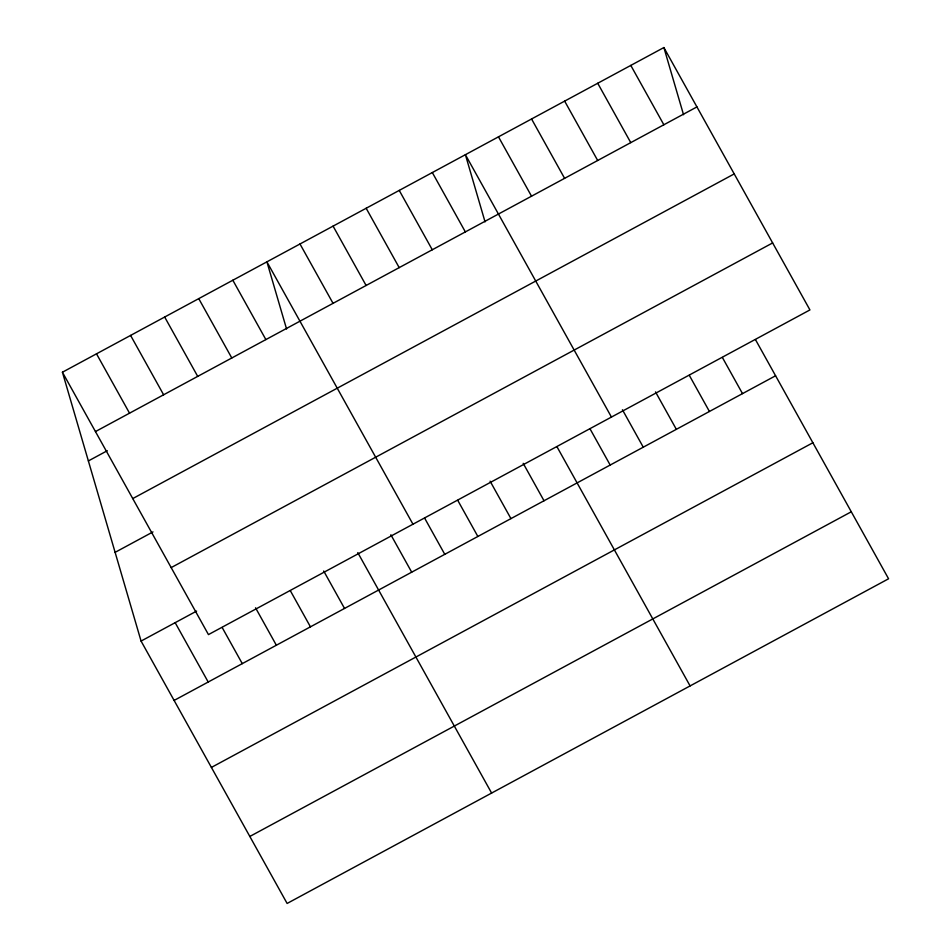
<?xml version="1.0" encoding="UTF-8"?>
<svg xmlns="http://www.w3.org/2000/svg" width="951" height="951" viewBox="0 0 951 951"><rect width="100%" height="100%" fill="white"/><g stroke="black" fill="none" stroke-linecap="round" stroke-linejoin="round"><path stroke-width="1.43" d="M62.421 372.221L663.881 47.55L809.931 309.931L208.459 634.602L62.421 372.221L141.069 641.069L287.119 903.45L888.579 578.779L755.474 339.626M95.457 431.576L696.928 106.916M88.372 460.938L107.308 450.715M132.748 498.574L734.22 173.914M115.119 552.341L152.992 531.906M171.168 567.604L772.64 242.933M141.069 641.069L196.619 611.089M174.116 700.423L775.588 375.764M211.407 767.421L812.867 442.762M249.828 836.452L851.288 511.781M630.798 65.405L663.846 124.771M597.727 83.26L630.763 142.626M722.391 357.481L742.505 393.619M564.644 101.115L597.68 160.481M689.309 375.336L709.422 411.474M531.561 118.982L564.597 178.336M655.512 391.907L676.339 429.329M498.479 136.837L531.526 196.191M622.429 409.762L643.256 447.184M611.445 417.073L465.396 154.692L485.058 221.868M590.072 428.913L610.173 465.039M432.325 172.547L465.36 231.913M556.989 446.768L690.093 685.921M399.242 190.402L432.277 249.768M523.193 463.327L544.02 500.761M366.159 208.257L399.194 267.623M490.11 481.194L510.937 518.616M333.076 226.112L366.111 285.478M457.74 500.333L477.854 536.471M299.993 243.979L333.04 303.333M424.669 518.188L444.771 554.326M412.96 524.215L266.91 261.834L286.572 329.01M390.861 534.759L411.7 572.181M232.829 280.224L265.876 339.59M357.778 552.614L491.619 793.063M198.747 298.626L231.794 357.992M323.697 571.016L344.535 608.438M164.666 317.028L197.701 376.382M290.34 590.702L310.442 626.84M130.584 335.418L163.62 394.784M255.534 607.808L276.361 645.23M96.503 353.82L129.538 413.186M222.165 627.494L242.279 663.632M175.162 622.667L208.198 682.033M663.881 47.55L683.543 114.726"/></g></svg>
